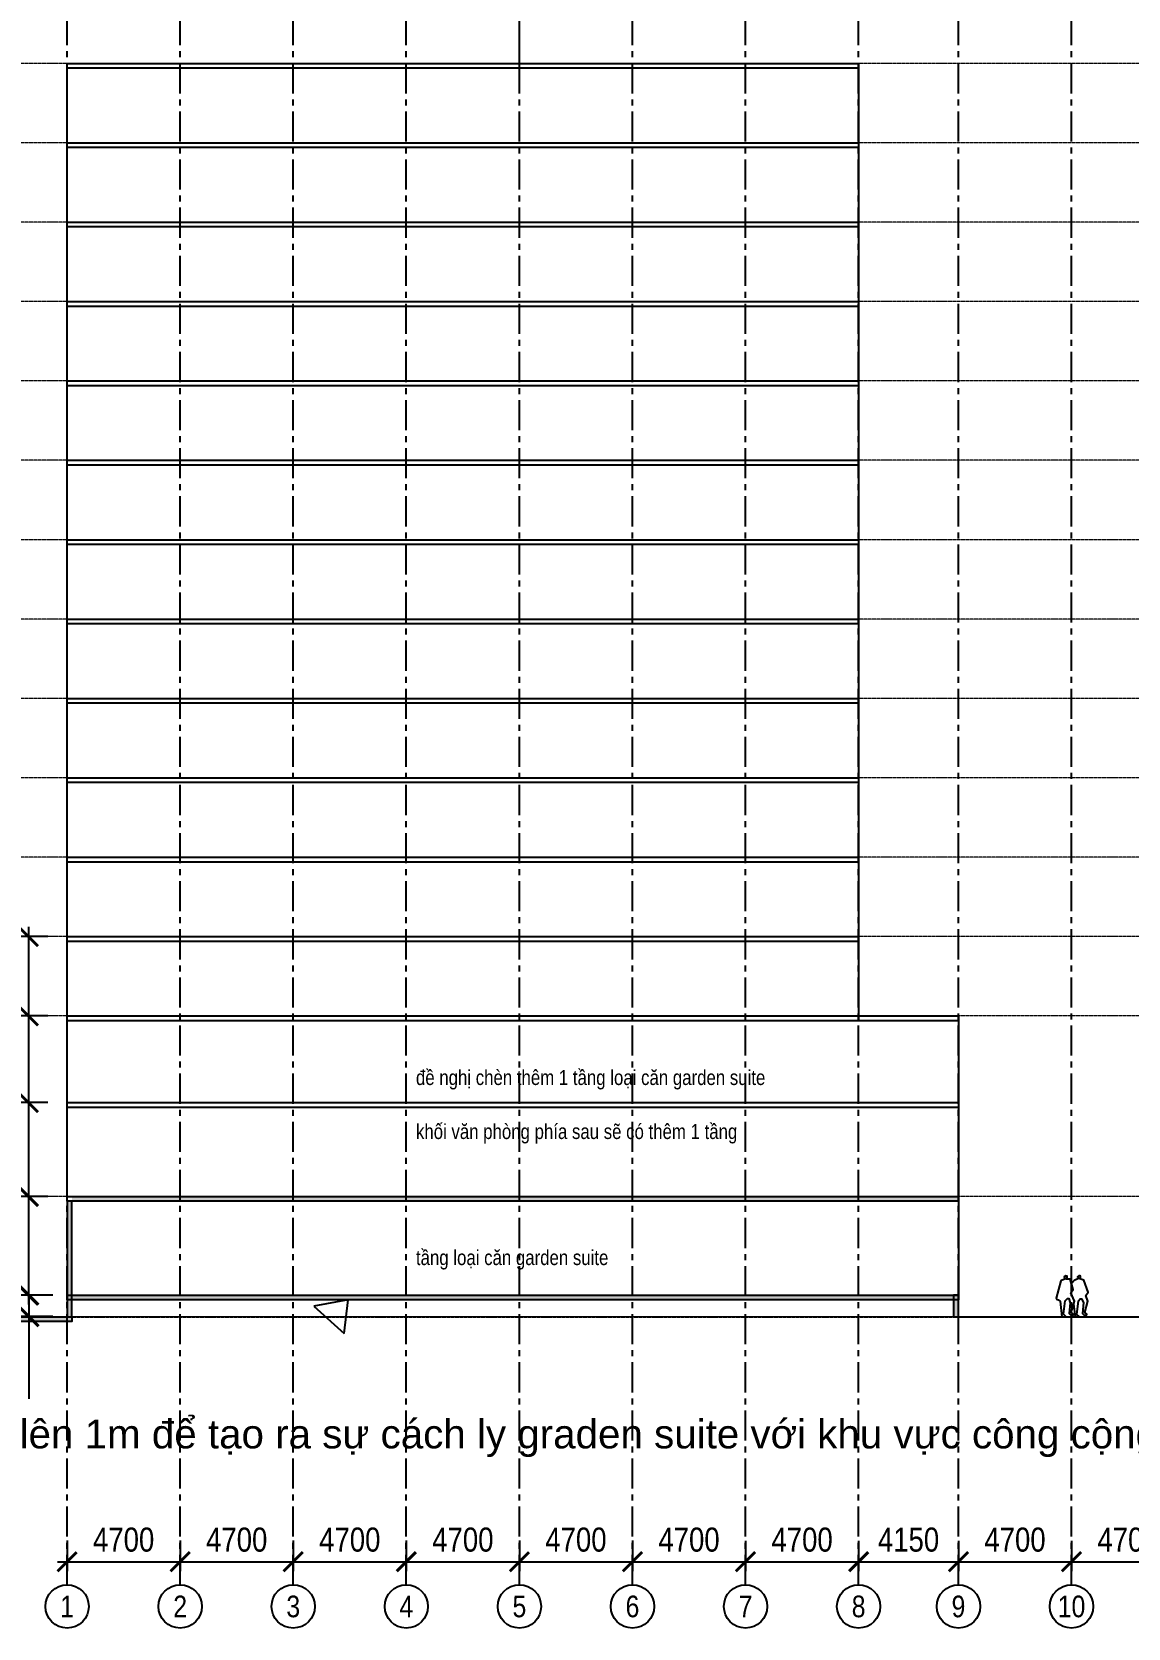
# Model space of a CAD drawing. Header units: millimetres. Extents: x -1030105 to 906887, y -616134 to 1220667.
# Drawn here: x 342998 to 388560, y -325730 to -259377 of the extents above; entities that cross this region are included whole.
import ezdxf
from ezdxf.enums import TextEntityAlignment as Align

# ---------------------------------------------------------------- set-up
doc = ezdxf.new("R2010")
doc.units = ezdxf.units.MM
doc.header["$MEASUREMENT"] = 0
doc.linetypes.add('CENTER', pattern=[2, 1.25, -0.25, 0.25, -0.25])
doc.layers.get('Defpoints').update_dxf_attribs({"color": 1})
for name, color, linetype in [('A-DG-Giao thong', 1, 'Continuous'), ('CORE LIFT$1$A_WALL', 2, 'Continuous'), ('DA-ANNO-DIMS', 9, 'Continuous'), ('DA-ANNO-TEXT', 11, 'Continuous'), ('DA-GRID-LINE', 9, 'CENTER'), ('DIEN HOA', 111, 'Continuous')]:
    doc.layers.add(name, color=color, linetype=linetype)
doc.layers.add('S-GRID', color=251, linetype='CENTER', lineweight=5)
doc.styles.add('Arial_2', font='arial.ttf', dxfattribs={"width": 0.8, "height": 625})
doc.styles.add('GRID', font='ARIALN.TTF')
doc.styles.get("Standard").update_dxf_attribs({"font": 'arial.ttf'})
doc.styles.add('Xr-GR-Grid 1-400$0$Dim-Text', font='ARIALN.TTF')
doc.dimstyles.new('DIM-400', dxfattribs={"dimscale": 10, "dimtxt": 100, "dimasz": 80, "dimexe": 40, "dimexo": 80, "dimgap": 40, "dimtad": 1, "dimdec": 0, "dimzin": 0, "dimdsep": 46, "dimtxsty": 'Xr-GR-Grid 1-400$0$Dim-Text', "dimblk": 'Xr-GR-Grid 1-400$0$_ArchTick', "dimcen": -100, "dimdle": 40, "dimclrt": 11, "dimadec": 0, "dimazin": 0, "dimtfac": 1, "dimtdec": 0, "dimtix": 1, "dimtofl": 0, "dimtmove": 0, "dimatfit": 3, "dimldrblk": 'Xr-GR-Grid 1-400$0$_ArchTick', "dimfxl": 1, "dimtolj": 1, "dimtzin": 0, "dimarcsym": 1})

# ---------------------------------------------------------------- blocks, each defined once
blk = doc.blocks.new('GRID-NO')
at = {"color": 1, "linetype": 'Continuous'}
blk.add_circle((0, 0), 1, dxfattribs=at)
at = {"color": 11, "style": 'GRID'}
blk.add_attdef('GRID', text='', height=1, dxfattribs=at).set_placement((0, 0), align=Align.MIDDLE_CENTER)
blk = doc.blocks.new('Xr-GR-Grid 1-400$0$_ArchTick')
at = {"layer": 'DA-ANNO-DIMS', "color": 0, "const_width": 0.15}
blk.add_lwpolyline([(-0.5, -0.5), (0.5, 0.5)], dxfattribs=at)
blk = doc.blocks.new('*D1142')
at = {"layer": 'DA-ANNO-DIMS', "color": 0, "linetype": 'ByBlock', "lineweight": -2, "transparency": 16777216}
for p, q in [((-2, -9306), (-2, -10586)), ((4698, -9306), (4698, -10586)), ((-402, -10186), (5098, -10186))]:
    blk.add_line(p, q, dxfattribs=at)
at = {"layer": 'Defpoints', "color": 0, "linetype": 'ByBlock', "transparency": 16777216}
for p in [(-2, -8506), (4698, -8506), (4698, -10186)]:
    blk.add_point(p, dxfattribs=at)
at = {"layer": 'DA-ANNO-DIMS', "color": 0, "linetype": 'ByBlock', "lineweight": -2, "transparency": 16777216, "xscale": 800, "yscale": 800, "zscale": 800, "rotation": 180}
blk.add_blockref('Xr-GR-Grid 1-400$0$_ArchTick', (-2, -10186), dxfattribs=at)
at = {"layer": 'DA-ANNO-DIMS', "color": 0, "linetype": 'ByBlock', "lineweight": -2, "transparency": 16777216, "xscale": 800, "yscale": 800, "zscale": 800}
blk.add_blockref('Xr-GR-Grid 1-400$0$_ArchTick', (4698, -10186), dxfattribs=at)
at = {"layer": 'DA-ANNO-DIMS', "color": 11, "linetype": 'ByBlock', "transparency": 16777216, "insert": (2348, -9275), "char_height": 1000, "attachment_point": 5, "style": 'Xr-GR-Grid 1-400$0$Dim-Text'}
blk.add_mtext('\\A1;4700', dxfattribs=at)
blk = doc.blocks.new('*D1143')
at = {"layer": 'DA-ANNO-DIMS', "color": 0, "lineweight": -2, "transparency": 16777216}
for p, q in [((4698, -9306), (4698, -10586)), ((9398, -9310), (9398, -10586)), ((4298, -10186), (9798, -10186))]:
    blk.add_line(p, q, dxfattribs=at)
at = {"layer": 'Defpoints', "color": 0, "transparency": 16777216}
for p in [(4698, -8506), (9398, -8510), (9398, -10186)]:
    blk.add_point(p, dxfattribs=at)
at = {"layer": 'DA-ANNO-DIMS', "color": 0, "lineweight": -2, "transparency": 16777216, "xscale": 800, "yscale": 800, "zscale": 800, "rotation": 180}
blk.add_blockref('Xr-GR-Grid 1-400$0$_ArchTick', (4698, -10186), dxfattribs=at)
at = {"layer": 'DA-ANNO-DIMS', "color": 0, "lineweight": -2, "transparency": 16777216, "xscale": 800, "yscale": 800, "zscale": 800}
blk.add_blockref('Xr-GR-Grid 1-400$0$_ArchTick', (9398, -10186), dxfattribs=at)
at = {"layer": 'DA-ANNO-DIMS', "color": 11, "transparency": 16777216, "insert": (7048, -9275), "char_height": 1000, "attachment_point": 5, "style": 'Xr-GR-Grid 1-400$0$Dim-Text'}
blk.add_mtext('\\A1;4700', dxfattribs=at)
blk = doc.blocks.new('*D1144')
at = {"layer": 'DA-ANNO-DIMS', "color": 0, "lineweight": -2, "transparency": 16777216}
for p, q in [((9398, -9310), (9398, -10586)), ((14098, -9310), (14098, -10586)), ((8998, -10186), (14498, -10186))]:
    blk.add_line(p, q, dxfattribs=at)
at = {"layer": 'Defpoints', "color": 0, "transparency": 16777216}
for p in [(9398, -8510), (14098, -8510), (14098, -10186)]:
    blk.add_point(p, dxfattribs=at)
at = {"layer": 'DA-ANNO-DIMS', "color": 0, "lineweight": -2, "transparency": 16777216, "xscale": 800, "yscale": 800, "zscale": 800, "rotation": 180}
blk.add_blockref('Xr-GR-Grid 1-400$0$_ArchTick', (9398, -10186), dxfattribs=at)
at = {"layer": 'DA-ANNO-DIMS', "color": 0, "lineweight": -2, "transparency": 16777216, "xscale": 800, "yscale": 800, "zscale": 800}
blk.add_blockref('Xr-GR-Grid 1-400$0$_ArchTick', (14098, -10186), dxfattribs=at)
at = {"layer": 'DA-ANNO-DIMS', "color": 11, "transparency": 16777216, "insert": (11748, -9275), "char_height": 1000, "attachment_point": 5, "style": 'Xr-GR-Grid 1-400$0$Dim-Text'}
blk.add_mtext('\\A1;4700', dxfattribs=at)
blk = doc.blocks.new('*D1145')
at = {"layer": 'DA-ANNO-DIMS', "color": 0, "lineweight": -2, "transparency": 16777216}
for p, q in [((14098, -9310), (14098, -10586)), ((18798, -9310), (18798, -10586)), ((13698, -10186), (19198, -10186))]:
    blk.add_line(p, q, dxfattribs=at)
at = {"layer": 'Defpoints', "color": 0, "transparency": 16777216}
for p in [(14098, -8510), (18798, -8510), (18798, -10186)]:
    blk.add_point(p, dxfattribs=at)
at = {"layer": 'DA-ANNO-DIMS', "color": 0, "lineweight": -2, "transparency": 16777216, "xscale": 800, "yscale": 800, "zscale": 800, "rotation": 180}
blk.add_blockref('Xr-GR-Grid 1-400$0$_ArchTick', (14098, -10186), dxfattribs=at)
at = {"layer": 'DA-ANNO-DIMS', "color": 0, "lineweight": -2, "transparency": 16777216, "xscale": 800, "yscale": 800, "zscale": 800}
blk.add_blockref('Xr-GR-Grid 1-400$0$_ArchTick', (18798, -10186), dxfattribs=at)
at = {"layer": 'DA-ANNO-DIMS', "color": 11, "transparency": 16777216, "insert": (16448, -9275), "char_height": 1000, "attachment_point": 5, "style": 'Xr-GR-Grid 1-400$0$Dim-Text'}
blk.add_mtext('\\A1;4700', dxfattribs=at)
blk = doc.blocks.new('*D1146')
at = {"layer": 'DA-ANNO-DIMS', "color": 0, "lineweight": -2, "transparency": 16777216}
for p, q in [((18798, -9310), (18798, -10586)), ((23498, -9310), (23498, -10586)), ((18398, -10186), (23898, -10186))]:
    blk.add_line(p, q, dxfattribs=at)
at = {"layer": 'Defpoints', "color": 0, "transparency": 16777216}
for p in [(18798, -8510), (23498, -8510), (23498, -10186)]:
    blk.add_point(p, dxfattribs=at)
at = {"layer": 'DA-ANNO-DIMS', "color": 0, "lineweight": -2, "transparency": 16777216, "xscale": 800, "yscale": 800, "zscale": 800, "rotation": 180}
blk.add_blockref('Xr-GR-Grid 1-400$0$_ArchTick', (18798, -10186), dxfattribs=at)
at = {"layer": 'DA-ANNO-DIMS', "color": 0, "lineweight": -2, "transparency": 16777216, "xscale": 800, "yscale": 800, "zscale": 800}
blk.add_blockref('Xr-GR-Grid 1-400$0$_ArchTick', (23498, -10186), dxfattribs=at)
at = {"layer": 'DA-ANNO-DIMS', "color": 11, "transparency": 16777216, "insert": (21148, -9275), "char_height": 1000, "attachment_point": 5, "style": 'Xr-GR-Grid 1-400$0$Dim-Text'}
blk.add_mtext('\\A1;4700', dxfattribs=at)
blk = doc.blocks.new('*D1147')
at = {"layer": 'DA-ANNO-DIMS', "color": 0, "lineweight": -2, "transparency": 16777216}
for p, q in [((23498, -9310), (23498, -10586)), ((28198, -9316), (28198, -10586)), ((23098, -10186), (28598, -10186))]:
    blk.add_line(p, q, dxfattribs=at)
at = {"layer": 'Defpoints', "color": 0, "transparency": 16777216}
for p in [(23498, -8510), (28198, -8516), (28198, -10186)]:
    blk.add_point(p, dxfattribs=at)
at = {"layer": 'DA-ANNO-DIMS', "color": 0, "lineweight": -2, "transparency": 16777216, "xscale": 800, "yscale": 800, "zscale": 800, "rotation": 180}
blk.add_blockref('Xr-GR-Grid 1-400$0$_ArchTick', (23498, -10186), dxfattribs=at)
at = {"layer": 'DA-ANNO-DIMS', "color": 0, "lineweight": -2, "transparency": 16777216, "xscale": 800, "yscale": 800, "zscale": 800}
blk.add_blockref('Xr-GR-Grid 1-400$0$_ArchTick', (28198, -10186), dxfattribs=at)
at = {"layer": 'DA-ANNO-DIMS', "color": 11, "transparency": 16777216, "insert": (25848, -9275), "char_height": 1000, "attachment_point": 5, "style": 'Xr-GR-Grid 1-400$0$Dim-Text'}
blk.add_mtext('\\A1;4700', dxfattribs=at)
blk = doc.blocks.new('*D1148')
at = {"layer": 'DA-ANNO-DIMS', "color": 0, "lineweight": -2, "transparency": 16777216}
for p, q in [((28198, -9316), (28198, -10586)), ((32898, -9316), (32898, -10586)), ((27798, -10186), (33298, -10186))]:
    blk.add_line(p, q, dxfattribs=at)
at = {"layer": 'Defpoints', "color": 0, "transparency": 16777216}
for p in [(28198, -8516), (32898, -8516), (32898, -10186)]:
    blk.add_point(p, dxfattribs=at)
at = {"layer": 'DA-ANNO-DIMS', "color": 0, "lineweight": -2, "transparency": 16777216, "xscale": 800, "yscale": 800, "zscale": 800, "rotation": 180}
blk.add_blockref('Xr-GR-Grid 1-400$0$_ArchTick', (28198, -10186), dxfattribs=at)
at = {"layer": 'DA-ANNO-DIMS', "color": 0, "lineweight": -2, "transparency": 16777216, "xscale": 800, "yscale": 800, "zscale": 800}
blk.add_blockref('Xr-GR-Grid 1-400$0$_ArchTick', (32898, -10186), dxfattribs=at)
at = {"layer": 'DA-ANNO-DIMS', "color": 11, "transparency": 16777216, "insert": (30548, -9275), "char_height": 1000, "attachment_point": 5, "style": 'Xr-GR-Grid 1-400$0$Dim-Text'}
blk.add_mtext('\\A1;4700', dxfattribs=at)
blk = doc.blocks.new('*D1149')
at = {"layer": 'DA-ANNO-DIMS', "color": 0, "lineweight": -2, "transparency": 16777216}
for p, q in [((32898, -9316), (32898, -10586)), ((37048, -9316), (37048, -10586)), ((32498, -10186), (37448, -10186))]:
    blk.add_line(p, q, dxfattribs=at)
at = {"layer": 'Defpoints', "color": 0, "transparency": 16777216}
for p in [(32898, -8516), (37048, -8516), (37048, -10186)]:
    blk.add_point(p, dxfattribs=at)
at = {"layer": 'DA-ANNO-DIMS', "color": 0, "lineweight": -2, "transparency": 16777216, "xscale": 800, "yscale": 800, "zscale": 800, "rotation": 180}
blk.add_blockref('Xr-GR-Grid 1-400$0$_ArchTick', (32898, -10186), dxfattribs=at)
at = {"layer": 'DA-ANNO-DIMS', "color": 0, "lineweight": -2, "transparency": 16777216, "xscale": 800, "yscale": 800, "zscale": 800}
blk.add_blockref('Xr-GR-Grid 1-400$0$_ArchTick', (37048, -10186), dxfattribs=at)
at = {"layer": 'DA-ANNO-DIMS', "color": 11, "transparency": 16777216, "insert": (34973, -9275), "char_height": 1000, "attachment_point": 5, "style": 'Xr-GR-Grid 1-400$0$Dim-Text'}
blk.add_mtext('\\A1;4150', dxfattribs=at)
blk = doc.blocks.new('*D1150')
at = {"layer": 'DA-ANNO-DIMS', "color": 0, "lineweight": -2, "transparency": 16777216}
for p, q in [((37048, -9316), (37048, -10586)), ((41748, -9320), (41748, -10586)), ((36648, -10186), (42148, -10186))]:
    blk.add_line(p, q, dxfattribs=at)
at = {"layer": 'Defpoints', "color": 0, "transparency": 16777216}
for p in [(37048, -8516), (41748, -8520), (41748, -10186)]:
    blk.add_point(p, dxfattribs=at)
at = {"layer": 'DA-ANNO-DIMS', "color": 0, "lineweight": -2, "transparency": 16777216, "xscale": 800, "yscale": 800, "zscale": 800, "rotation": 180}
blk.add_blockref('Xr-GR-Grid 1-400$0$_ArchTick', (37048, -10186), dxfattribs=at)
at = {"layer": 'DA-ANNO-DIMS', "color": 0, "lineweight": -2, "transparency": 16777216, "xscale": 800, "yscale": 800, "zscale": 800}
blk.add_blockref('Xr-GR-Grid 1-400$0$_ArchTick', (41748, -10186), dxfattribs=at)
at = {"layer": 'DA-ANNO-DIMS', "color": 11, "transparency": 16777216, "insert": (39398, -9275), "char_height": 1000, "attachment_point": 5, "style": 'Xr-GR-Grid 1-400$0$Dim-Text'}
blk.add_mtext('\\A1;4700', dxfattribs=at)
blk = doc.blocks.new('*D1151')
at = {"layer": 'DA-ANNO-DIMS', "color": 0, "lineweight": -2, "transparency": 16777216}
for p, q in [((41748, -9320), (41748, -10586)), ((46448, -9320), (46448, -10586)), ((41348, -10186), (46848, -10186))]:
    blk.add_line(p, q, dxfattribs=at)
at = {"layer": 'Defpoints', "color": 0, "transparency": 16777216}
for p in [(41748, -8520), (46448, -8520), (46448, -10186)]:
    blk.add_point(p, dxfattribs=at)
at = {"layer": 'DA-ANNO-DIMS', "color": 0, "lineweight": -2, "transparency": 16777216, "xscale": 800, "yscale": 800, "zscale": 800, "rotation": 180}
blk.add_blockref('Xr-GR-Grid 1-400$0$_ArchTick', (41748, -10186), dxfattribs=at)
at = {"layer": 'DA-ANNO-DIMS', "color": 0, "lineweight": -2, "transparency": 16777216, "xscale": 800, "yscale": 800, "zscale": 800}
blk.add_blockref('Xr-GR-Grid 1-400$0$_ArchTick', (46448, -10186), dxfattribs=at)
at = {"layer": 'DA-ANNO-DIMS', "color": 11, "transparency": 16777216, "insert": (44098, -9275), "char_height": 1000, "attachment_point": 5, "style": 'Xr-GR-Grid 1-400$0$Dim-Text'}
blk.add_mtext('\\A1;4700', dxfattribs=at)
blk = doc.blocks.new('*D1088')
at = {"layer": 'A-DG-Giao thong', "color": 0, "lineweight": -2, "transparency": 16777216}
for p, q in [((343860, -311885), (342475, -311885)), ((342875, -311885), (342875, -313184)), ((343860, -312784), (342475, -312784)), ((342875, -312784), (342875, -316194))]:
    blk.add_line(p, q, dxfattribs=at)
at = {"layer": 'Defpoints', "color": 0, "transparency": 16777216}
for p in [(342875, -311885), (344660, -311885), (344660, -312784)]:
    blk.add_point(p, dxfattribs=at)
at = {"layer": 'A-DG-Giao thong', "color": 0, "lineweight": -2, "transparency": 16777216, "xscale": 800, "yscale": 800, "zscale": 800}
for p, rotation in [((342875, -311885), 90), ((342875, -312784), 270)]:
    blk.add_blockref('Xr-GR-Grid 1-400$0$_ArchTick', p, dxfattribs=dict(at, rotation=rotation))
at = {"layer": 'A-DG-Giao thong', "color": 11, "transparency": 16777216, "insert": (341964, -314890), "char_height": 1000, "attachment_point": 5, "rotation": 90, "style": 'Xr-GR-Grid 1-400$0$Dim-Text'}
blk.add_mtext('\\A1;900', dxfattribs=at)
blk = doc.blocks.new('*D1089')
at = {"layer": 'A-DG-Giao thong', "color": 0, "lineweight": -2, "transparency": 16777216}
for p, q in [((342850, -299885), (342850, -304285)), ((343660, -300285), (342450, -300285)), ((343660, -303885), (342450, -303885))]:
    blk.add_line(p, q, dxfattribs=at)
at = {"layer": 'Defpoints', "color": 0, "transparency": 16777216}
for p in [(344460, -300285), (342850, -303885), (344460, -303885)]:
    blk.add_point(p, dxfattribs=at)
at = {"layer": 'A-DG-Giao thong', "color": 0, "lineweight": -2, "transparency": 16777216, "xscale": 800, "yscale": 800, "zscale": 800}
for p, rotation in [((342850, -300285), 90), ((342850, -303885), 270)]:
    blk.add_blockref('Xr-GR-Grid 1-400$0$_ArchTick', p, dxfattribs=dict(at, rotation=rotation))
at = {"layer": 'A-DG-Giao thong', "color": 11, "transparency": 16777216, "insert": (341939, -302085), "char_height": 1000, "attachment_point": 5, "rotation": 90, "style": 'Xr-GR-Grid 1-400$0$Dim-Text'}
blk.add_mtext('\\A1;3600', dxfattribs=at)
blk = doc.blocks.new('*D1090')
at = {"layer": 'A-DG-Giao thong', "color": 0, "lineweight": -2, "transparency": 16777216}
for p, q in [((342850, -296585), (342850, -300685)), ((343660, -296985), (342450, -296985)), ((343660, -300285), (342450, -300285))]:
    blk.add_line(p, q, dxfattribs=at)
at = {"layer": 'Defpoints', "color": 0, "transparency": 16777216}
for p in [(344460, -296985), (342850, -300285), (344460, -300285)]:
    blk.add_point(p, dxfattribs=at)
at = {"layer": 'A-DG-Giao thong', "color": 0, "lineweight": -2, "transparency": 16777216, "xscale": 800, "yscale": 800, "zscale": 800}
for p, rotation in [((342850, -296985), 90), ((342850, -300285), 270)]:
    blk.add_blockref('Xr-GR-Grid 1-400$0$_ArchTick', p, dxfattribs=dict(at, rotation=rotation))
at = {"layer": 'A-DG-Giao thong', "color": 11, "transparency": 16777216, "insert": (341939, -298635), "char_height": 1000, "attachment_point": 5, "rotation": 90, "style": 'Xr-GR-Grid 1-400$0$Dim-Text'}
blk.add_mtext('\\A1;3300', dxfattribs=at)
blk = doc.blocks.new('*D1086')
at = {"layer": 'A-DG-Giao thong', "color": 0, "lineweight": -2, "transparency": 16777216}
for p, q in [((343660, -303885), (342450, -303885)), ((342850, -303485), (342850, -308185)), ((343662, -307785), (342450, -307785))]:
    blk.add_line(p, q, dxfattribs=at)
at = {"layer": 'Defpoints', "color": 0, "transparency": 16777216}
for p in [(344460, -303885), (342850, -307785), (344462, -307785)]:
    blk.add_point(p, dxfattribs=at)
at = {"layer": 'A-DG-Giao thong', "color": 0, "lineweight": -2, "transparency": 16777216, "xscale": 800, "yscale": 800, "zscale": 800}
for p, rotation in [((342850, -303885), 90), ((342850, -307785), 270)]:
    blk.add_blockref('Xr-GR-Grid 1-400$0$_ArchTick', p, dxfattribs=dict(at, rotation=rotation))
at = {"layer": 'A-DG-Giao thong', "color": 11, "transparency": 16777216, "insert": (341939, -305835), "char_height": 1000, "attachment_point": 5, "rotation": 90, "style": 'Xr-GR-Grid 1-400$0$Dim-Text'}
blk.add_mtext('\\A1;3900', dxfattribs=at)
blk = doc.blocks.new('*D1091')
at = {"layer": 'A-DG-Giao thong', "color": 0, "lineweight": -2, "transparency": 16777216}
for p, q in [((343662, -307785), (342450, -307785)), ((342850, -307385), (342850, -312285)), ((343660, -311885), (342450, -311885))]:
    blk.add_line(p, q, dxfattribs=at)
at = {"layer": 'Defpoints', "color": 0, "transparency": 16777216}
for p in [(344462, -307785), (342850, -311885), (344460, -311885)]:
    blk.add_point(p, dxfattribs=at)
at = {"layer": 'A-DG-Giao thong', "color": 0, "lineweight": -2, "transparency": 16777216, "xscale": 800, "yscale": 800, "zscale": 800}
for p, rotation in [((342850, -307785), 90), ((342850, -311885), 270)]:
    blk.add_blockref('Xr-GR-Grid 1-400$0$_ArchTick', p, dxfattribs=dict(at, rotation=rotation))
at = {"layer": 'A-DG-Giao thong', "color": 11, "transparency": 16777216, "insert": (341939, -309835), "char_height": 1000, "attachment_point": 5, "rotation": 90, "style": 'Xr-GR-Grid 1-400$0$Dim-Text'}
blk.add_mtext('\\A1;4100', dxfattribs=at)
blk = doc.blocks.new('PEO2-02')
for points in [[(-397, 1703), (-465, 1661), (-427, 1569), (-452, 1556), (-598, 1493), (-797, 776), (-769, 712), (-706, 701), (-626, 648), (-558, 0), (-385, 0), (-492, 98), (-423, 659), (-322, 760), (-271, 760), (-215, 582), (-254, 134), (-185, 65), (-85, 65), (-79, 98), (-164, 175), (-34, 643), (-189, 989), (-84, 1130), (-213, 1564), (-372, 1553), (-427, 1569)], [(-364, 1555), (-332, 1633), (-343, 1686), (-397, 1703)], [(162, 1705), (95, 1663), (133, 1585), (109, 1573), (-42, 1507), (-157, 1376)], [(-72, 515), (0, 0), (170, 0), (67, 95), (136, 660), (207, 740), (253, 740), (342, 583), (303, 135), (373, 65), (473, 65), (480, 100), (396, 175), (525, 638), (434, 881), (538, 1021), (358, 1517), (195, 1567), (133, 1585)], [(192, 1569), (224, 1634), (212, 1689), (162, 1705)]]:
    blk.add_lwpolyline(points)
blk = doc.blocks.new('luoi cot MC ngang')
at = {"layer": 'DA-GRID-LINE', "color": 8, "ltscale": 1000}
for p, q in [((-1.5, -11145.5), (-1.5, 94809.5)), ((4698.5, -11145.5), (4698.5, 94809.5)), ((9398.5, -11145.5), (9398.5, 94809.5)), ((14098.5, -11145.5), (14098.5, 94809.5)), ((18798.5, -11145.5), (18798.5, 94809.5)), ((23498.5, -11145.5), (23498.5, 94809.5)), ((28198.5, -11145.5), (28198.5, 94809.5)), ((32898.5, -11145.5), (32898.5, 94809.5)), ((37048.5, -11145.5), (37048.5, 94809.5)), ((41748.5, -11145.5), (41748.5, 94809.5))]:
    blk.add_line(p, q, dxfattribs=at)
at = {"layer": 'DA-GRID-LINE', "color": 6, "ltscale": 10}
blk.add_line((-27231.5, -0.5), (138633.5, -0.5), dxfattribs=at)
at = {"layer": 'S-GRID', "ltscale": 10}
for p, q in [((137973.5, 52099.5), (-16656.5, 52099.5)), ((137973.5, 48799.5), (-16656.5, 48799.5)), ((137973.5, 45499.5), (-16656.5, 45499.5)), ((137973.5, 42199.5), (-16656.5, 42199.5)), ((137973.5, 38899.5), (-16656.5, 38899.5)), ((137973.5, 35599.5), (-16656.5, 35599.5)), ((137973.5, 32299.5), (-16656.5, 32299.5)), ((137973.5, 28999.5), (-16656.5, 28999.5)), ((137973.5, 25699.5), (-16656.5, 25699.5)), ((137973.5, 22399.5), (-16656.5, 22399.5)), ((137973.5, 19099.5), (-16656.5, 19099.5)), ((137973.5, 15799.5), (-16656.5, 15799.5)), ((137973.5, 12499.5), (-16656.5, 12499.5)), ((137973.5, 4999.5), (-16656.5, 4999.5)), ((116963.5, -0.5), (-16656.5, -0.5))]:
    blk.add_line(p, q, dxfattribs=at)
at = {"layer": 'DA-ANNO-TEXT', "xscale": 900, "yscale": 900, "zscale": 900}
for p, values in [((-1.5, -12045.5), {'GRID': '1'}), ((4698.5, -12045.5), {'GRID': '2'}), ((9398.5, -12045.5), {'GRID': '3'}), ((14098.5, -12045.5), {'GRID': '4'}), ((18798.5, -12045.5), {'GRID': '5'}), ((23498.5, -12045.5), {'GRID': '6'}), ((28198.5, -12045.5), {'GRID': '7'}), ((32898.5, -12045.5), {'GRID': '8'}), ((37048.5, -12045.5), {'GRID': '9'}), ((41748.5, -12045.5), {'GRID': '10'})]:
    blk.add_blockref('GRID-NO', p, dxfattribs=at).add_auto_attribs(values)
at = {"layer": 'DA-ANNO-DIMS', "linetype": 'ByBlock'}
dim = blk.add_linear_dim(base=(4698.5, -10185.5), p1=(-1.5, -8505.5), p2=(4698.5, -8505.5), dimstyle='DIM-400', override={"dimtmove": 1}, dxfattribs=at)
dim.commit()
dim.dimension.update_dxf_attribs({"geometry": '*D1142', "text_midpoint": (2348.5, -9274.9)})
at = {"layer": 'DA-ANNO-DIMS'}
for base, p1, p2, picture, middle in [((9398.5, -10185.5), (4698.5, -8505.5), (9398.5, -8510.5), '*D1143', (7048.5, -9274.9)), ((14098.5, -10185.5), (9398.5, -8510.5), (14098.5, -8510.5), '*D1144', (11748.5, -9274.9)), ((18798.5, -10185.5), (14098.5, -8510.5), (18798.5, -8510.5), '*D1145', (16448.5, -9274.9)), ((23498.5, -10185.5), (18798.5, -8510.5), (23498.5, -8510.5), '*D1146', (21148.5, -9274.9)), ((28198.5, -10185.5), (23498.5, -8510.5), (28198.5, -8515.5), '*D1147', (25848.5, -9274.9)), ((32898.5, -10185.5), (28198.5, -8515.5), (32898.5, -8515.5), '*D1148', (30548.5, -9274.9)), ((37048.5, -10185.5), (32898.5, -8515.5), (37048.5, -8515.5), '*D1149', (34973.5, -9274.9)), ((41748.5, -10185.5), (37048.5, -8515.5), (41748.5, -8520.5), '*D1150', (39398.5, -9274.9)), ((46448.5, -10185.5), (41748.5, -8520.5), (46448.5, -8520.5), '*D1151', (44098.5, -9274.9))]:
    dim = blk.add_linear_dim(base=base, p1=p1, p2=p2, dimstyle='DIM-400', override={"dimtmove": 1}, dxfattribs=at)
    dim.commit()
    dim.dimension.update_dxf_attribs({"geometry": picture, "text_midpoint": middle})

msp = doc.modelspace()

# ---------------------------------------------------------------- hatches: boundary and pattern name
at = {"layer": 'CORE LIFT$1$A_WALL'}
h = msp.add_hatch(color=256, dxfattribs=at)
h.dxf.hatch_style = 1
h.paths.add_polyline_path([(344660, -307784.5), (381510, -307784.5), (381510, -307985), (344660, -307985)])
h = msp.add_hatch(color=256, dxfattribs=at)
h.dxf.hatch_style = 1
h.paths.add_polyline_path([(344462.5, -307987.5), (344462.5, -312784.5), (344660, -312784.5), (344660, -307987.5)])
h = msp.add_hatch(color=256, dxfattribs=at)
h.dxf.hatch_style = 1
h.paths.add_polyline_path([(344460, -311884.5), (381511.5, -311884.5), (381511.5, -312085), (344460, -312085)])
h = msp.add_hatch(color=256, dxfattribs=at)
h.dxf.hatch_style = 1
h.paths.add_polyline_path([(381310, -311884.5), (381310, -312784.5), (381511.5, -312784.5), (381511.5, -311884.5)])
h = msp.add_hatch(color=256, dxfattribs=at)
h.dxf.hatch_style = 1
h.paths.add_polyline_path([(336725, -312784.5), (344660, -312784.5), (344660, -312985), (336725, -312985)])

# ---------------------------------------------------------------- linework, layer by layer
at = {"layer": 'A-DG-Giao thong'}
for p, q in [((356141.111, -312084.318), (354714.513, -312348.723)), ((354714.513, -312348.723), (355969.86, -313479.043)), ((355969.86, -313479.043), (356141.111, -312084.318)), ((381511.5, -312784.5), (390711.5, -312784.5))]:
    msp.add_line(p, q, dxfattribs=at)
msp.add_lwpolyline([(363260, -260685), (363260, -243485), (381511.5, -243485), (381511.5, -237985), (447310, -237985), (447310, -243485), (465085, -243485), (465085, -260685)], dxfattribs=at)
msp.add_lwpolyline([(344460, -303885), (381511.5, -303885), (381511.5, -304085), (344460, -304085)], close=True, dxfattribs=at)
at = {"layer": 'CORE LIFT$1$A_WALL'}
msp.add_line((381511.5, -300485), (381511.5, -311884.5), dxfattribs=at)
for points in [[(344460, -260684.5), (377360, -260684.5), (377360, -260885), (344460, -260885)], [(344460, -263985), (377360, -263985), (377360, -264185), (344460, -264185)], [(344460, -267285), (377360, -267285), (377360, -267485), (344460, -267485)], [(344460, -270585), (377360, -270585), (377360, -270785), (344460, -270785)], [(344460, -273885), (377360, -273885), (377360, -274085), (344460, -274085)], [(344460, -277185), (377360, -277185), (377360, -277385), (344460, -277385)], [(344460, -280485), (377360, -280485), (377360, -280685), (344460, -280685)], [(344460, -283785), (377360, -283785), (377360, -283985), (344460, -283985)], [(344460, -287085), (377360, -287085), (377360, -287285), (344460, -287285)], [(344460, -290385), (377360, -290385), (377360, -290585), (344460, -290585)], [(344460, -293685), (377360, -293685), (377360, -293885), (344460, -293885)], [(344460, -296985), (377360, -296985), (377360, -297185), (344460, -297185)], [(344460, -300285), (381511.5, -300285), (381511.5, -300485), (344460, -300485)], [(344461.5, -307784.5), (381510, -307784.5), (381510, -307985), (344461.5, -307985)], [(344462.5, -307987.5), (344462.5, -312784.5), (344660, -312784.5), (344660, -307987.5)], [(344460, -311884.5), (381511.5, -311884.5), (381511.5, -312085), (344460, -312085)], [(381310, -311884.5), (381310, -312784.5), (381511.5, -312784.5), (381511.5, -311884.5)], [(336725, -312784.5), (344660, -312784.5), (344660, -312985), (336725, -312985)]]:
    msp.add_lwpolyline(points, close=True, dxfattribs=at)
msp.add_lwpolyline([(344460, -307790), (344460, -260684.5), (377360, -260684.5), (377360, -300485)], dxfattribs=at)

# ---------------------------------------------------------------- block references
at = {"layer": 'A-DG-Giao thong'}
msp.add_blockref('luoi cot MC ngang', (344461.53, -312784.5), dxfattribs=at)
at = {"layer": 'DIEN HOA'}
msp.add_blockref('PEO2-02', (386365, -312785), dxfattribs=at)

# ---------------------------------------------------------------- texts
at = {"layer": 'A-DG-Giao thong', "style": 'Arial_2', "width": 0.8}
for s, p in [('đề nghị chèn thêm 1 tầng loại căn garden suite', (358960, -303155)), ('khối văn phòng phía sau sẽ có thêm 1 tầng', (358960, -305400)), ('tầng loại căn garden suite', (358960, -310640))]:
    msp.add_text(s, height=625, dxfattribs=at).set_placement(p)
at = {"layer": 'DA-ANNO-TEXT'}
msp.add_text('nâng sàn trệt lên 1m để tạo ra sự cách ly graden suite với khu vực công cộng bãi tắm bên ngoài', height=1200, dxfattribs=at).set_placement((332235, -318260))

# ---------------------------------------------------------------- dimensions: what is measured, and where the dimension line sits
at = {"layer": 'A-DG-Giao thong'}
for base, p1, p2, picture, middle in [((342850, -300285), (344460, -296985), (344460, -300285), '*D1090', (341939.427, -298635)), ((342850, -303885), (344460, -300285), (344460, -303885), '*D1089', (341939.427, -302085)), ((342850, -307784.5), (344460, -303885), (344461.5, -307784.5), '*D1086', (341939.427012279, -305834.75)), ((342850, -311884.5), (344461.5, -307784.5), (344460, -311884.5), '*D1091', (341939.427, -309834.5))]:
    dim = msp.add_linear_dim(base=base, p1=p1, p2=p2, angle=90, dimstyle='DIM-400', dxfattribs=at)
    dim.commit()
    dim.dimension.update_dxf_attribs({"geometry": picture, "text_midpoint": middle})
dim = msp.add_linear_dim(base=(342875, -311884.5), p1=(344660, -312784.488), p2=(344660, -311884.5), angle=90, dimstyle='DIM-400', dxfattribs=at)
dim.commit()
dim.dimension.update_dxf_attribs({"geometry": '*D1088', "text_midpoint": (342875, -314889.988), "dimtype": 161})

doc.saveas('drawing.dxf')
